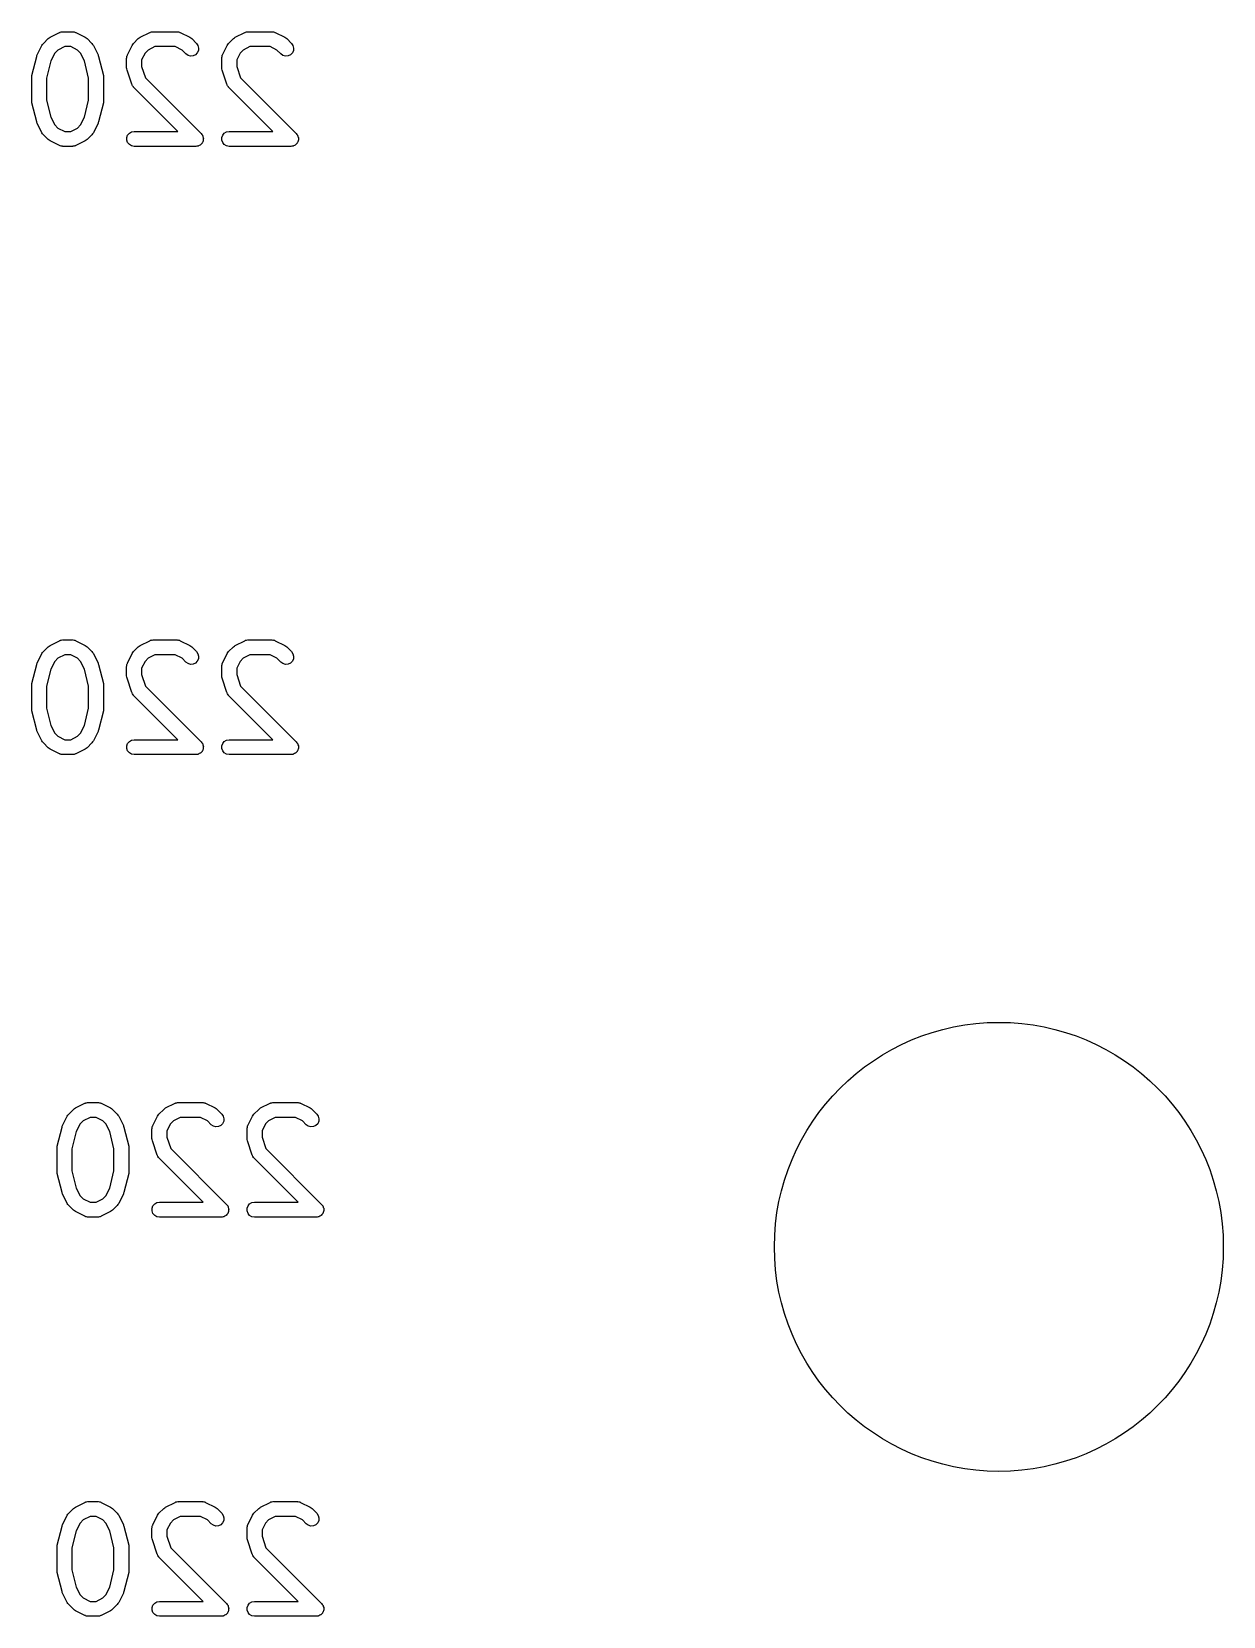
# Model space of a CAD drawing. Extents: x 84 to 155, y -171 to -35.
# Drawn here: x 131.78 to 143.73, y -151.72 to -135.84 of the extents above; entities that cross this region are included whole.
import ezdxf

# ---------------------------------------------------------------- set-up
doc = ezdxf.new("R2010")
doc.units = 0
doc.header["$MEASUREMENT"] = 0
doc.layers.add('BLACK', color=7, linetype='CONTINUOUS')

msp = doc.modelspace()

# ---------------------------------------------------------------- linework, layer by layer
at = {"layer": 'BLACK', "linetype": 'CONTINUOUS'}
for p, q in [((131.9, -135.956), (131.948, -135.908)), ((131.948, -135.908), (131.958, -135.902)), ((131.958, -135.902), (131.967, -135.894)), ((131.967, -135.894), (132.062, -135.847)), ((132.062, -135.847), (132.067, -135.846)), ((132.067, -135.846), (132.07, -135.843)), ((132.07, -135.843), (132.079, -135.842)), ((132.079, -135.842), (132.087, -135.839)), ((132.087, -135.839), (132.092, -135.84)), ((132.092, -135.84), (132.096, -135.839)), ((132.096, -135.839), (132.191, -135.839)), ((132.191, -135.839), (132.195, -135.84)), ((132.195, -135.84), (132.2, -135.839)), ((132.2, -135.839), (132.208, -135.842)), ((132.208, -135.842), (132.217, -135.843)), ((132.217, -135.843), (132.221, -135.846)), ((132.221, -135.846), (132.225, -135.847)), ((132.225, -135.847), (132.32, -135.894)), ((132.32, -135.894), (132.33, -135.902)), ((132.33, -135.902), (132.34, -135.908)), ((132.34, -135.908), (132.387, -135.956)), ((132.805, -135.956), (132.852, -135.908)), ((132.852, -135.908), (132.862, -135.902)), ((132.862, -135.902), (132.872, -135.894)), ((132.872, -135.894), (132.967, -135.847)), ((132.967, -135.847), (132.971, -135.846)), ((132.971, -135.846), (132.975, -135.843)), ((132.975, -135.843), (132.984, -135.842)), ((132.984, -135.842), (132.992, -135.839)), ((132.992, -135.839), (132.997, -135.84)), ((132.997, -135.84), (133.001, -135.839)), ((133.001, -135.839), (133.239, -135.839)), ((133.239, -135.839), (133.243, -135.84)), ((133.243, -135.84), (133.247, -135.839)), ((133.247, -135.839), (133.256, -135.842)), ((133.256, -135.842), (133.265, -135.843)), ((133.265, -135.843), (133.268, -135.846)), ((133.268, -135.846), (133.272, -135.847)), ((133.272, -135.847), (133.368, -135.894)), ((133.368, -135.894), (133.377, -135.902)), ((133.377, -135.902), (133.387, -135.908)), ((133.387, -135.908), (133.435, -135.956)), ((133.757, -135.956), (133.805, -135.908)), ((133.805, -135.908), (133.815, -135.902)), ((133.815, -135.902), (133.824, -135.894)), ((133.824, -135.894), (133.92, -135.847)), ((133.92, -135.847), (133.924, -135.846)), ((133.924, -135.846), (133.927, -135.843)), ((133.927, -135.843), (133.936, -135.842)), ((133.936, -135.842), (133.945, -135.839)), ((133.945, -135.839), (133.949, -135.84)), ((133.949, -135.84), (133.953, -135.839)), ((133.953, -135.839), (134.191, -135.839)), ((134.191, -135.839), (134.195, -135.84)), ((134.195, -135.84), (134.2, -135.839)), ((134.2, -135.839), (134.208, -135.842)), ((134.208, -135.842), (134.217, -135.843)), ((134.217, -135.843), (134.221, -135.846)), ((134.221, -135.846), (134.225, -135.847)), ((134.225, -135.847), (134.32, -135.894)), ((134.32, -135.894), (134.33, -135.902)), ((134.33, -135.902), (134.34, -135.908)), ((134.34, -135.908), (134.387, -135.956)), ((131.785, -136.277), (131.833, -136.086)), ((131.833, -136.086), (131.836, -136.079)), ((131.836, -136.079), (131.838, -136.071)), ((131.838, -136.071), (131.886, -135.976)), ((131.886, -135.976), (131.893, -135.966)), ((131.893, -135.966), (131.9, -135.956)), ((132.015, -136.054), (131.976, -136.131)), ((132.045, -136.023), (132.015, -136.054)), ((132.114, -135.989), (132.045, -136.023)), ((132.174, -135.989), (132.114, -135.989)), ((132.242, -136.023), (132.174, -135.989)), ((132.272, -136.054), (132.242, -136.023)), ((132.311, -136.131), (132.272, -136.054)), ((132.387, -135.956), (132.394, -135.966)), ((132.394, -135.966), (132.401, -135.976)), ((132.401, -135.976), (132.449, -136.071)), ((132.449, -136.071), (132.451, -136.079)), ((132.451, -136.079), (132.454, -136.086)), ((132.454, -136.086), (132.502, -136.277)), ((132.735, -136.104), (132.736, -136.1)), ((132.735, -136.2), (132.735, -136.104)), ((132.736, -136.096), (132.738, -136.087)), ((132.736, -136.1), (132.736, -136.096)), ((132.738, -136.087), (132.74, -136.079)), ((132.74, -136.079), (132.742, -136.075)), ((132.742, -136.075), (132.743, -136.071)), ((132.743, -136.071), (132.791, -135.976)), ((132.791, -135.976), (132.798, -135.966)), ((132.798, -135.966), (132.805, -135.956)), ((132.92, -136.054), (132.885, -136.122)), ((132.95, -136.023), (132.92, -136.054)), ((133.018, -135.989), (132.95, -136.023)), ((133.221, -135.989), (133.018, -135.989)), ((133.29, -136.023), (133.221, -135.989)), ((133.329, -136.062), (133.29, -136.023)), ((133.35, -136.077), (133.329, -136.062)), ((133.375, -136.084), (133.35, -136.077)), ((133.401, -136.082), (133.375, -136.084)), ((133.425, -136.071), (133.401, -136.082)), ((133.443, -136.052), (133.425, -136.071)), ((133.435, -135.956), (133.45, -135.977)), ((133.454, -136.029), (133.443, -136.052)), ((133.45, -135.977), (133.456, -136.003)), ((133.456, -136.003), (133.454, -136.029)), ((133.688, -136.096), (133.691, -136.087)), ((133.688, -136.1), (133.688, -136.096)), ((133.688, -136.104), (133.688, -136.1)), ((133.688, -136.2), (133.688, -136.104)), ((133.691, -136.087), (133.692, -136.079)), ((133.692, -136.079), (133.694, -136.075)), ((133.694, -136.075), (133.696, -136.071)), ((133.696, -136.071), (133.743, -135.976)), ((133.743, -135.976), (133.75, -135.966)), ((133.75, -135.966), (133.757, -135.956)), ((133.872, -136.054), (133.838, -136.122)), ((133.902, -136.023), (133.872, -136.054)), ((133.971, -135.989), (133.902, -136.023)), ((134.174, -135.989), (133.971, -135.989)), ((134.242, -136.023), (134.174, -135.989)), ((134.281, -136.062), (134.242, -136.023)), ((134.302, -136.077), (134.281, -136.062)), ((134.328, -136.084), (134.302, -136.077)), ((134.354, -136.082), (134.328, -136.084)), ((134.377, -136.071), (134.354, -136.082)), ((134.396, -136.052), (134.377, -136.071)), ((134.387, -135.956), (134.402, -135.977)), ((134.407, -136.029), (134.396, -136.052)), ((134.402, -135.977), (134.409, -136.003)), ((134.409, -136.003), (134.407, -136.029)), ((131.976, -136.131), (131.933, -136.304)), ((132.354, -136.304), (132.311, -136.131)), ((132.737, -136.211), (132.735, -136.2)), ((132.739, -136.223), (132.737, -136.211)), ((132.787, -136.366), (132.739, -136.223)), ((132.885, -136.122), (132.885, -136.187)), ((132.885, -136.187), (132.923, -136.302)), ((133.69, -136.211), (133.688, -136.2)), ((133.692, -136.223), (133.69, -136.211)), ((133.739, -136.366), (133.692, -136.223)), ((133.838, -136.122), (133.838, -136.187)), ((133.838, -136.187), (133.876, -136.302)), ((131.783, -136.295), (131.784, -136.286)), ((131.783, -136.533), (131.783, -136.295)), ((131.784, -136.286), (131.785, -136.277)), ((131.933, -136.304), (131.933, -136.524)), ((132.354, -136.524), (132.354, -136.304)), ((132.502, -136.277), (132.503, -136.286)), ((132.503, -136.286), (132.504, -136.295)), ((132.504, -136.295), (132.504, -136.533)), ((132.789, -136.37), (132.787, -136.366)), ((132.79, -136.374), (132.789, -136.37)), ((132.795, -136.381), (132.79, -136.374)), ((132.799, -136.389), (132.795, -136.381)), ((132.802, -136.392), (132.799, -136.389)), ((132.805, -136.395), (132.802, -136.392)), ((133.248, -136.839), (132.805, -136.395)), ((132.923, -136.302), (133.482, -136.861)), ((133.741, -136.37), (133.739, -136.366)), ((133.742, -136.374), (133.741, -136.37)), ((133.747, -136.381), (133.742, -136.374)), ((133.752, -136.389), (133.747, -136.381)), ((133.755, -136.392), (133.752, -136.389)), ((133.757, -136.395), (133.755, -136.392)), ((134.201, -136.839), (133.757, -136.395)), ((133.876, -136.302), (134.435, -136.861)), ((131.784, -136.542), (131.783, -136.533)), ((131.785, -136.551), (131.784, -136.542)), ((131.833, -136.742), (131.785, -136.551)), ((131.933, -136.524), (131.976, -136.697)), ((132.311, -136.697), (132.354, -136.524)), ((132.502, -136.551), (132.454, -136.742)), ((132.503, -136.542), (132.502, -136.551)), ((132.504, -136.533), (132.503, -136.542)), ((131.836, -136.749), (131.833, -136.742)), ((131.976, -136.697), (132.015, -136.774)), ((132.272, -136.774), (132.311, -136.697)), ((132.454, -136.742), (132.451, -136.749)), ((131.838, -136.757), (131.836, -136.749)), ((131.886, -136.852), (131.838, -136.757)), ((131.893, -136.862), (131.886, -136.852)), ((131.9, -136.872), (131.893, -136.862)), ((131.948, -136.919), (131.9, -136.872)), ((132.015, -136.774), (132.045, -136.805)), ((132.045, -136.805), (132.114, -136.839)), ((132.114, -136.839), (132.174, -136.839)), ((132.174, -136.839), (132.242, -136.805)), ((132.242, -136.805), (132.272, -136.774)), ((132.387, -136.872), (132.34, -136.919)), ((132.394, -136.862), (132.387, -136.872)), ((132.401, -136.852), (132.394, -136.862)), ((132.449, -136.757), (132.401, -136.852)), ((132.451, -136.749), (132.449, -136.757)), ((132.736, -136.901), (132.745, -136.876)), ((132.736, -136.927), (132.736, -136.901)), ((132.745, -136.876), (132.762, -136.856)), ((132.762, -136.856), (132.785, -136.843)), ((132.785, -136.843), (132.81, -136.839)), ((132.81, -136.839), (133.248, -136.839)), ((133.482, -136.861), (133.488, -136.869)), ((133.488, -136.869), (133.494, -136.876)), ((133.494, -136.876), (133.495, -136.879)), ((133.495, -136.879), (133.497, -136.882)), ((133.497, -136.882), (133.5, -136.892)), ((133.5, -136.892), (133.503, -136.901)), ((133.503, -136.901), (133.503, -136.904)), ((133.689, -136.901), (133.698, -136.876)), ((133.689, -136.927), (133.689, -136.901)), ((133.698, -136.876), (133.714, -136.856)), ((133.714, -136.856), (133.737, -136.843)), ((133.737, -136.843), (133.763, -136.839)), ((133.763, -136.839), (134.201, -136.839)), ((134.435, -136.861), (134.44, -136.869)), ((134.44, -136.869), (134.447, -136.876)), ((134.447, -136.876), (134.448, -136.879)), ((134.448, -136.879), (134.45, -136.882)), ((134.45, -136.882), (134.452, -136.892)), ((134.452, -136.892), (134.456, -136.901)), ((134.456, -136.901), (134.456, -136.904)), ((131.958, -136.926), (131.948, -136.919)), ((131.967, -136.933), (131.958, -136.926)), ((132.062, -136.981), (131.967, -136.933)), ((132.067, -136.982), (132.062, -136.981)), ((132.07, -136.984), (132.067, -136.982)), ((132.079, -136.986), (132.07, -136.984)), ((132.087, -136.988), (132.079, -136.986)), ((132.092, -136.988), (132.087, -136.988)), ((132.096, -136.989), (132.092, -136.988)), ((132.191, -136.989), (132.096, -136.989)), ((132.195, -136.988), (132.191, -136.989)), ((132.2, -136.988), (132.195, -136.988)), ((132.208, -136.986), (132.2, -136.988)), ((132.217, -136.984), (132.208, -136.986)), ((132.221, -136.982), (132.217, -136.984)), ((132.225, -136.981), (132.221, -136.982)), ((132.32, -136.933), (132.225, -136.981)), ((132.33, -136.926), (132.32, -136.933)), ((132.34, -136.919), (132.33, -136.926)), ((132.745, -136.951), (132.736, -136.927)), ((132.762, -136.971), (132.745, -136.951)), ((132.785, -136.984), (132.762, -136.971)), ((132.81, -136.989), (132.785, -136.984)), ((133.429, -136.989), (132.81, -136.989)), ((133.439, -136.987), (133.429, -136.989)), ((133.449, -136.986), (133.439, -136.987)), ((133.452, -136.985), (133.449, -136.986)), ((133.455, -136.984), (133.452, -136.985)), ((133.463, -136.979), (133.455, -136.984)), ((133.472, -136.975), (133.463, -136.979)), ((133.475, -136.973), (133.472, -136.975)), ((133.478, -136.971), (133.475, -136.973)), ((133.484, -136.964), (133.478, -136.971)), ((133.491, -136.957), (133.484, -136.964)), ((133.492, -136.954), (133.491, -136.957)), ((133.494, -136.951), (133.492, -136.954)), ((133.498, -136.942), (133.494, -136.951)), ((133.502, -136.933), (133.498, -136.942)), ((133.503, -136.927), (133.502, -136.93)), ((133.502, -136.93), (133.502, -136.933)), ((133.503, -136.904), (133.504, -136.907)), ((133.504, -136.907), (133.503, -136.917)), ((133.503, -136.917), (133.503, -136.927)), ((133.698, -136.951), (133.689, -136.927)), ((133.714, -136.971), (133.698, -136.951)), ((133.737, -136.984), (133.714, -136.971)), ((133.763, -136.989), (133.737, -136.984)), ((134.382, -136.989), (133.763, -136.989)), ((134.391, -136.987), (134.382, -136.989)), ((134.401, -136.986), (134.391, -136.987)), ((134.404, -136.985), (134.401, -136.986)), ((134.407, -136.984), (134.404, -136.985)), ((134.416, -136.979), (134.407, -136.984)), ((134.425, -136.975), (134.416, -136.979)), ((134.427, -136.973), (134.425, -136.975)), ((134.43, -136.971), (134.427, -136.973)), ((134.436, -136.964), (134.43, -136.971)), ((134.443, -136.957), (134.436, -136.964)), ((134.445, -136.954), (134.443, -136.957)), ((134.447, -136.951), (134.445, -136.954)), ((134.45, -136.942), (134.447, -136.951)), ((134.454, -136.933), (134.45, -136.942)), ((134.456, -136.927), (134.454, -136.93)), ((134.454, -136.93), (134.454, -136.933)), ((134.456, -136.904), (134.456, -136.907)), ((134.456, -136.907), (134.456, -136.917)), ((134.456, -136.917), (134.456, -136.927)), ((131.967, -141.99), (132.062, -141.943)), ((132.062, -141.943), (132.067, -141.942)), ((132.067, -141.942), (132.07, -141.939)), ((132.07, -141.939), (132.079, -141.938)), ((132.079, -141.938), (132.087, -141.935)), ((132.087, -141.935), (132.092, -141.936)), ((132.092, -141.936), (132.096, -141.935)), ((132.096, -141.935), (132.191, -141.935)), ((132.191, -141.935), (132.195, -141.936)), ((132.195, -141.936), (132.2, -141.935)), ((132.2, -141.935), (132.208, -141.938)), ((132.208, -141.938), (132.217, -141.939)), ((132.217, -141.939), (132.221, -141.942)), ((132.221, -141.942), (132.225, -141.943)), ((132.225, -141.943), (132.32, -141.99)), ((132.872, -141.99), (132.967, -141.943)), ((132.967, -141.943), (132.971, -141.942)), ((132.971, -141.942), (132.975, -141.939)), ((132.975, -141.939), (132.984, -141.938)), ((132.984, -141.938), (132.992, -141.935)), ((132.992, -141.935), (132.997, -141.936)), ((132.997, -141.936), (133.001, -141.935)), ((133.001, -141.935), (133.239, -141.935)), ((133.239, -141.935), (133.243, -141.936)), ((133.243, -141.936), (133.247, -141.935)), ((133.247, -141.935), (133.256, -141.938)), ((133.256, -141.938), (133.265, -141.939)), ((133.265, -141.939), (133.268, -141.942)), ((133.268, -141.942), (133.272, -141.943)), ((133.272, -141.943), (133.368, -141.99)), ((133.824, -141.99), (133.92, -141.943)), ((133.92, -141.943), (133.924, -141.942)), ((133.924, -141.942), (133.927, -141.939)), ((133.927, -141.939), (133.936, -141.938)), ((133.936, -141.938), (133.945, -141.935)), ((133.945, -141.935), (133.949, -141.936)), ((133.949, -141.936), (133.953, -141.935)), ((133.953, -141.935), (134.191, -141.935)), ((134.191, -141.935), (134.195, -141.936)), ((134.195, -141.936), (134.2, -141.935)), ((134.2, -141.935), (134.208, -141.938)), ((134.208, -141.938), (134.217, -141.939)), ((134.217, -141.939), (134.221, -141.942)), ((134.221, -141.942), (134.225, -141.943)), ((134.225, -141.943), (134.32, -141.99)), ((131.838, -142.167), (131.886, -142.072)), ((131.886, -142.072), (131.893, -142.062)), ((131.893, -142.062), (131.9, -142.052)), ((131.9, -142.052), (131.948, -142.004)), ((131.948, -142.004), (131.958, -141.998)), ((131.958, -141.998), (131.967, -141.99)), ((132.045, -142.119), (132.015, -142.15)), ((132.114, -142.085), (132.045, -142.119)), ((132.174, -142.085), (132.114, -142.085)), ((132.242, -142.119), (132.174, -142.085)), ((132.272, -142.15), (132.242, -142.119)), ((132.32, -141.99), (132.33, -141.998)), ((132.33, -141.998), (132.34, -142.004)), ((132.34, -142.004), (132.387, -142.052)), ((132.387, -142.052), (132.394, -142.062)), ((132.394, -142.062), (132.401, -142.072)), ((132.401, -142.072), (132.449, -142.167)), ((132.743, -142.167), (132.791, -142.072)), ((132.791, -142.072), (132.798, -142.062)), ((132.798, -142.062), (132.805, -142.052)), ((132.805, -142.052), (132.852, -142.004)), ((132.852, -142.004), (132.862, -141.998)), ((132.862, -141.998), (132.872, -141.99)), ((132.95, -142.119), (132.92, -142.15)), ((133.018, -142.085), (132.95, -142.119)), ((133.221, -142.085), (133.018, -142.085)), ((133.29, -142.119), (133.221, -142.085)), ((133.329, -142.158), (133.29, -142.119)), ((133.368, -141.99), (133.377, -141.998)), ((133.377, -141.998), (133.387, -142.004)), ((133.387, -142.004), (133.435, -142.052)), ((133.435, -142.052), (133.45, -142.073)), ((133.454, -142.125), (133.443, -142.148)), ((133.45, -142.073), (133.456, -142.099)), ((133.456, -142.099), (133.454, -142.125)), ((133.696, -142.167), (133.743, -142.072)), ((133.743, -142.072), (133.75, -142.062)), ((133.75, -142.062), (133.757, -142.052)), ((133.757, -142.052), (133.805, -142.004)), ((133.805, -142.004), (133.815, -141.998)), ((133.815, -141.998), (133.824, -141.99)), ((133.902, -142.119), (133.872, -142.15)), ((133.971, -142.085), (133.902, -142.119)), ((134.174, -142.085), (133.971, -142.085)), ((134.242, -142.119), (134.174, -142.085)), ((134.281, -142.158), (134.242, -142.119)), ((134.32, -141.99), (134.33, -141.998)), ((134.33, -141.998), (134.34, -142.004)), ((134.34, -142.004), (134.387, -142.052)), ((134.387, -142.052), (134.402, -142.073)), ((134.407, -142.125), (134.396, -142.148)), ((134.402, -142.073), (134.409, -142.099)), ((134.409, -142.099), (134.407, -142.125)), ((131.785, -142.373), (131.833, -142.182)), ((131.833, -142.182), (131.836, -142.175)), ((131.836, -142.175), (131.838, -142.167)), ((131.976, -142.227), (131.933, -142.4)), ((132.015, -142.15), (131.976, -142.227)), ((132.311, -142.227), (132.272, -142.15)), ((132.354, -142.4), (132.311, -142.227)), ((132.449, -142.167), (132.451, -142.175)), ((132.451, -142.175), (132.454, -142.182)), ((132.454, -142.182), (132.502, -142.373)), ((132.735, -142.2), (132.736, -142.196)), ((132.735, -142.296), (132.735, -142.2)), ((132.737, -142.307), (132.735, -142.296)), ((132.736, -142.192), (132.738, -142.183)), ((132.736, -142.196), (132.736, -142.192)), ((132.738, -142.183), (132.74, -142.175)), ((132.74, -142.175), (132.742, -142.171)), ((132.742, -142.171), (132.743, -142.167)), ((132.92, -142.15), (132.885, -142.218)), ((132.885, -142.218), (132.885, -142.283)), ((132.885, -142.283), (132.923, -142.398)), ((133.35, -142.173), (133.329, -142.158)), ((133.375, -142.18), (133.35, -142.173)), ((133.401, -142.178), (133.375, -142.18)), ((133.425, -142.167), (133.401, -142.178)), ((133.443, -142.148), (133.425, -142.167)), ((133.688, -142.192), (133.691, -142.183)), ((133.688, -142.196), (133.688, -142.192)), ((133.688, -142.2), (133.688, -142.196)), ((133.688, -142.296), (133.688, -142.2)), ((133.69, -142.307), (133.688, -142.296)), ((133.691, -142.183), (133.692, -142.175)), ((133.692, -142.175), (133.694, -142.171)), ((133.694, -142.171), (133.696, -142.167)), ((133.872, -142.15), (133.838, -142.218)), ((133.838, -142.218), (133.838, -142.283)), ((133.838, -142.283), (133.876, -142.398)), ((134.302, -142.173), (134.281, -142.158)), ((134.328, -142.18), (134.302, -142.173)), ((134.354, -142.178), (134.328, -142.18)), ((134.377, -142.167), (134.354, -142.178)), ((134.396, -142.148), (134.377, -142.167)), ((131.783, -142.391), (131.784, -142.382)), ((131.783, -142.629), (131.783, -142.391)), ((131.784, -142.382), (131.785, -142.373)), ((131.933, -142.4), (131.933, -142.62)), ((132.354, -142.62), (132.354, -142.4)), ((132.502, -142.373), (132.503, -142.382)), ((132.503, -142.382), (132.504, -142.391)), ((132.504, -142.391), (132.504, -142.629)), ((132.739, -142.319), (132.737, -142.307)), ((132.787, -142.462), (132.739, -142.319)), ((132.923, -142.398), (133.482, -142.957)), ((133.692, -142.319), (133.69, -142.307)), ((133.739, -142.462), (133.692, -142.319)), ((133.876, -142.398), (134.435, -142.957)), ((131.933, -142.62), (131.976, -142.793)), ((132.311, -142.793), (132.354, -142.62)), ((132.789, -142.466), (132.787, -142.462)), ((132.79, -142.47), (132.789, -142.466)), ((132.795, -142.477), (132.79, -142.47)), ((132.799, -142.485), (132.795, -142.477)), ((132.802, -142.488), (132.799, -142.485)), ((132.805, -142.491), (132.802, -142.488)), ((133.248, -142.935), (132.805, -142.491)), ((133.741, -142.466), (133.739, -142.462)), ((133.742, -142.47), (133.741, -142.466)), ((133.747, -142.477), (133.742, -142.47)), ((133.752, -142.485), (133.747, -142.477)), ((133.755, -142.488), (133.752, -142.485)), ((133.757, -142.491), (133.755, -142.488)), ((134.201, -142.935), (133.757, -142.491)), ((131.784, -142.638), (131.783, -142.629)), ((131.785, -142.647), (131.784, -142.638)), ((131.833, -142.838), (131.785, -142.647)), ((132.502, -142.647), (132.454, -142.838)), ((132.503, -142.638), (132.502, -142.647)), ((132.504, -142.629), (132.503, -142.638)), ((131.836, -142.845), (131.833, -142.838)), ((131.838, -142.853), (131.836, -142.845)), ((131.886, -142.948), (131.838, -142.853)), ((131.976, -142.793), (132.015, -142.87)), ((132.015, -142.87), (132.045, -142.901)), ((132.045, -142.901), (132.114, -142.935)), ((132.114, -142.935), (132.174, -142.935)), ((132.174, -142.935), (132.242, -142.901)), ((132.242, -142.901), (132.272, -142.87)), ((132.272, -142.87), (132.311, -142.793)), ((132.449, -142.853), (132.401, -142.948)), ((132.451, -142.845), (132.449, -142.853)), ((132.454, -142.838), (132.451, -142.845)), ((132.785, -142.939), (132.81, -142.935)), ((132.81, -142.935), (133.248, -142.935)), ((133.737, -142.939), (133.763, -142.935)), ((133.763, -142.935), (134.201, -142.935)), ((131.893, -142.958), (131.886, -142.948)), ((131.9, -142.968), (131.893, -142.958)), ((131.948, -143.015), (131.9, -142.968)), ((131.958, -143.022), (131.948, -143.015)), ((131.967, -143.029), (131.958, -143.022)), ((132.062, -143.077), (131.967, -143.029)), ((132.067, -143.078), (132.062, -143.077)), ((132.07, -143.08), (132.067, -143.078)), ((132.079, -143.082), (132.07, -143.08)), ((132.087, -143.084), (132.079, -143.082)), ((132.092, -143.084), (132.087, -143.084)), ((132.096, -143.085), (132.092, -143.084)), ((132.191, -143.085), (132.096, -143.085)), ((132.195, -143.084), (132.191, -143.085)), ((132.2, -143.084), (132.195, -143.084)), ((132.208, -143.082), (132.2, -143.084)), ((132.217, -143.08), (132.208, -143.082)), ((132.221, -143.078), (132.217, -143.08)), ((132.225, -143.077), (132.221, -143.078)), ((132.32, -143.029), (132.225, -143.077)), ((132.33, -143.022), (132.32, -143.029)), ((132.34, -143.015), (132.33, -143.022)), ((132.387, -142.968), (132.34, -143.015)), ((132.394, -142.958), (132.387, -142.968)), ((132.401, -142.948), (132.394, -142.958)), ((132.736, -142.997), (132.745, -142.972)), ((132.736, -143.023), (132.736, -142.997)), ((132.745, -143.047), (132.736, -143.023)), ((132.745, -142.972), (132.762, -142.952)), ((132.762, -143.067), (132.745, -143.047)), ((132.762, -142.952), (132.785, -142.939)), ((132.785, -143.08), (132.762, -143.067)), ((132.81, -143.085), (132.785, -143.08)), ((133.429, -143.085), (132.81, -143.085)), ((133.439, -143.083), (133.429, -143.085)), ((133.449, -143.082), (133.439, -143.083)), ((133.452, -143.081), (133.449, -143.082)), ((133.455, -143.08), (133.452, -143.081)), ((133.463, -143.075), (133.455, -143.08)), ((133.472, -143.071), (133.463, -143.075)), ((133.475, -143.069), (133.472, -143.071)), ((133.478, -143.067), (133.475, -143.069)), ((133.484, -143.06), (133.478, -143.067)), ((133.482, -142.957), (133.488, -142.965)), ((133.491, -143.053), (133.484, -143.06)), ((133.488, -142.965), (133.494, -142.972)), ((133.492, -143.05), (133.491, -143.053)), ((133.494, -143.047), (133.492, -143.05)), ((133.494, -142.972), (133.495, -142.975)), ((133.498, -143.038), (133.494, -143.047)), ((133.495, -142.975), (133.497, -142.978)), ((133.497, -142.978), (133.5, -142.988)), ((133.502, -143.029), (133.498, -143.038)), ((133.5, -142.988), (133.503, -142.997)), ((133.503, -143.023), (133.502, -143.026)), ((133.502, -143.026), (133.502, -143.029)), ((133.503, -142.997), (133.503, -143)), ((133.503, -143), (133.504, -143.003)), ((133.504, -143.003), (133.503, -143.013)), ((133.503, -143.013), (133.503, -143.023)), ((133.689, -142.997), (133.698, -142.972)), ((133.689, -143.023), (133.689, -142.997)), ((133.698, -143.047), (133.689, -143.023)), ((133.698, -142.972), (133.714, -142.952)), ((133.714, -143.067), (133.698, -143.047)), ((133.714, -142.952), (133.737, -142.939)), ((133.737, -143.08), (133.714, -143.067)), ((133.763, -143.085), (133.737, -143.08)), ((134.382, -143.085), (133.763, -143.085)), ((134.391, -143.083), (134.382, -143.085)), ((134.401, -143.082), (134.391, -143.083)), ((134.404, -143.081), (134.401, -143.082)), ((134.407, -143.08), (134.404, -143.081)), ((134.416, -143.075), (134.407, -143.08)), ((134.425, -143.071), (134.416, -143.075)), ((134.427, -143.069), (134.425, -143.071)), ((134.43, -143.067), (134.427, -143.069)), ((134.436, -143.06), (134.43, -143.067)), ((134.435, -142.957), (134.44, -142.965)), ((134.443, -143.053), (134.436, -143.06)), ((134.44, -142.965), (134.447, -142.972)), ((134.445, -143.05), (134.443, -143.053)), ((134.447, -143.047), (134.445, -143.05)), ((134.447, -142.972), (134.448, -142.975)), ((134.45, -143.038), (134.447, -143.047)), ((134.448, -142.975), (134.45, -142.978)), ((134.45, -142.978), (134.452, -142.988)), ((134.454, -143.029), (134.45, -143.038)), ((134.452, -142.988), (134.456, -142.997)), ((134.456, -143.023), (134.454, -143.026)), ((134.454, -143.026), (134.454, -143.029)), ((134.456, -142.997), (134.456, -143)), ((134.456, -143), (134.456, -143.003)), ((134.456, -143.003), (134.456, -143.013)), ((134.456, -143.013), (134.456, -143.023)), ((132.221, -146.626), (132.316, -146.578)), ((132.316, -146.578), (132.321, -146.577)), ((132.321, -146.577), (132.324, -146.575)), ((132.324, -146.575), (132.333, -146.573)), ((132.333, -146.573), (132.341, -146.571)), ((132.341, -146.571), (132.346, -146.571)), ((132.346, -146.571), (132.35, -146.57)), ((132.35, -146.57), (132.445, -146.57)), ((132.445, -146.57), (132.449, -146.571)), ((132.449, -146.571), (132.454, -146.571)), ((132.454, -146.571), (132.462, -146.573)), ((132.462, -146.573), (132.471, -146.575)), ((132.471, -146.575), (132.475, -146.577)), ((132.475, -146.577), (132.479, -146.578)), ((132.479, -146.578), (132.574, -146.626)), ((133.126, -146.626), (133.221, -146.578)), ((133.221, -146.578), (133.225, -146.577)), ((133.225, -146.577), (133.229, -146.575)), ((133.229, -146.575), (133.238, -146.573)), ((133.238, -146.573), (133.246, -146.571)), ((133.246, -146.571), (133.251, -146.571)), ((133.251, -146.571), (133.255, -146.57)), ((133.255, -146.57), (133.493, -146.57)), ((133.493, -146.57), (133.497, -146.571)), ((133.497, -146.571), (133.501, -146.571)), ((133.501, -146.571), (133.51, -146.573)), ((133.51, -146.573), (133.519, -146.575)), ((133.519, -146.575), (133.522, -146.577)), ((133.522, -146.577), (133.526, -146.578)), ((133.526, -146.578), (133.622, -146.626)), ((134.078, -146.626), (134.174, -146.578)), ((134.174, -146.578), (134.178, -146.577)), ((134.178, -146.577), (134.181, -146.575)), ((134.181, -146.575), (134.19, -146.573)), ((134.19, -146.573), (134.199, -146.571)), ((134.199, -146.571), (134.203, -146.571)), ((134.203, -146.571), (134.207, -146.57)), ((134.207, -146.57), (134.445, -146.57)), ((134.445, -146.57), (134.449, -146.571)), ((134.449, -146.571), (134.454, -146.571)), ((134.454, -146.571), (134.462, -146.573)), ((134.462, -146.573), (134.471, -146.575)), ((134.471, -146.575), (134.475, -146.577)), ((134.475, -146.577), (134.479, -146.578)), ((134.479, -146.578), (134.574, -146.626)), ((132.092, -146.802), (132.14, -146.707)), ((132.14, -146.707), (132.147, -146.697)), ((132.147, -146.697), (132.154, -146.688)), ((132.154, -146.688), (132.202, -146.64)), ((132.202, -146.64), (132.212, -146.633)), ((132.212, -146.633), (132.221, -146.626)), ((132.368, -146.72), (132.299, -146.755)), ((132.428, -146.72), (132.368, -146.72)), ((132.496, -146.755), (132.428, -146.72)), ((132.574, -146.626), (132.584, -146.633)), ((132.584, -146.633), (132.594, -146.64)), ((132.594, -146.64), (132.641, -146.688)), ((132.641, -146.688), (132.648, -146.697)), ((132.648, -146.697), (132.655, -146.707)), ((132.655, -146.707), (132.703, -146.802)), ((132.997, -146.802), (133.045, -146.707)), ((133.045, -146.707), (133.052, -146.697)), ((133.052, -146.697), (133.059, -146.688)), ((133.059, -146.688), (133.106, -146.64)), ((133.106, -146.64), (133.116, -146.633)), ((133.116, -146.633), (133.126, -146.626)), ((133.272, -146.72), (133.204, -146.755)), ((133.475, -146.72), (133.272, -146.72)), ((133.544, -146.755), (133.475, -146.72)), ((133.622, -146.626), (133.631, -146.633)), ((133.631, -146.633), (133.641, -146.64)), ((133.641, -146.64), (133.689, -146.688)), ((133.689, -146.688), (133.704, -146.709)), ((133.704, -146.709), (133.71, -146.734)), ((133.71, -146.734), (133.708, -146.76)), ((133.95, -146.802), (133.997, -146.707)), ((133.997, -146.707), (134.004, -146.697)), ((134.004, -146.697), (134.011, -146.688)), ((134.011, -146.688), (134.059, -146.64)), ((134.059, -146.64), (134.069, -146.633)), ((134.069, -146.633), (134.078, -146.626)), ((134.225, -146.72), (134.156, -146.755)), ((134.428, -146.72), (134.225, -146.72)), ((134.496, -146.755), (134.428, -146.72)), ((134.574, -146.626), (134.584, -146.633)), ((134.584, -146.633), (134.594, -146.64)), ((134.594, -146.64), (134.641, -146.688)), ((134.641, -146.688), (134.656, -146.709)), ((134.656, -146.709), (134.663, -146.734)), ((134.663, -146.734), (134.661, -146.76)), ((132.039, -147.008), (132.087, -146.818)), ((132.087, -146.818), (132.09, -146.81)), ((132.09, -146.81), (132.092, -146.802)), ((132.23, -146.862), (132.187, -147.036)), ((132.269, -146.785), (132.23, -146.862)), ((132.299, -146.755), (132.269, -146.785)), ((132.526, -146.785), (132.496, -146.755)), ((132.565, -146.862), (132.526, -146.785)), ((132.608, -147.036), (132.565, -146.862)), ((132.703, -146.802), (132.705, -146.81)), ((132.705, -146.81), (132.708, -146.818)), ((132.708, -146.818), (132.756, -147.008)), ((132.989, -146.836), (132.99, -146.832)), ((132.989, -146.931), (132.989, -146.836)), ((132.99, -146.827), (132.992, -146.819)), ((132.99, -146.832), (132.99, -146.827)), ((132.992, -146.819), (132.994, -146.81)), ((132.994, -146.81), (132.996, -146.806)), ((132.996, -146.806), (132.997, -146.802)), ((133.174, -146.785), (133.139, -146.854)), ((133.139, -146.854), (133.139, -146.919)), ((133.204, -146.755), (133.174, -146.785)), ((133.583, -146.794), (133.544, -146.755)), ((133.604, -146.809), (133.583, -146.794)), ((133.629, -146.815), (133.604, -146.809)), ((133.655, -146.813), (133.629, -146.815)), ((133.679, -146.802), (133.655, -146.813)), ((133.697, -146.784), (133.679, -146.802)), ((133.708, -146.76), (133.697, -146.784)), ((133.942, -146.827), (133.945, -146.819)), ((133.942, -146.832), (133.942, -146.827)), ((133.942, -146.836), (133.942, -146.832)), ((133.942, -146.931), (133.942, -146.836)), ((133.945, -146.819), (133.946, -146.81)), ((133.946, -146.81), (133.948, -146.806)), ((133.948, -146.806), (133.95, -146.802)), ((134.126, -146.785), (134.092, -146.854)), ((134.092, -146.854), (134.092, -146.919)), ((134.156, -146.755), (134.126, -146.785)), ((134.535, -146.794), (134.496, -146.755)), ((134.556, -146.809), (134.535, -146.794)), ((134.582, -146.815), (134.556, -146.809)), ((134.608, -146.813), (134.582, -146.815)), ((134.631, -146.802), (134.608, -146.813)), ((134.65, -146.784), (134.631, -146.802)), ((134.661, -146.76), (134.65, -146.784)), ((132.037, -147.026), (132.038, -147.017)), ((132.037, -147.264), (132.037, -147.026)), ((132.038, -147.017), (132.039, -147.008)), ((132.187, -147.036), (132.187, -147.255)), ((132.608, -147.255), (132.608, -147.036)), ((132.756, -147.008), (132.757, -147.017)), ((132.757, -147.017), (132.758, -147.026)), ((132.758, -147.026), (132.758, -147.264)), ((132.991, -146.943), (132.989, -146.931)), ((132.993, -146.955), (132.991, -146.943)), ((133.041, -147.098), (132.993, -146.955)), ((133.139, -146.919), (133.177, -147.033)), ((133.177, -147.033), (133.736, -147.592)), ((133.944, -146.943), (133.942, -146.931)), ((133.946, -146.955), (133.944, -146.943)), ((133.993, -147.098), (133.946, -146.955)), ((134.092, -146.919), (134.13, -147.033)), ((134.13, -147.033), (134.689, -147.592)), ((133.043, -147.101), (133.041, -147.098)), ((133.044, -147.106), (133.043, -147.101)), ((133.049, -147.113), (133.044, -147.106)), ((133.053, -147.121), (133.049, -147.113)), ((133.056, -147.123), (133.053, -147.121)), ((133.059, -147.127), (133.056, -147.123)), ((133.502, -147.57), (133.059, -147.127)), ((133.995, -147.101), (133.993, -147.098)), ((133.996, -147.106), (133.995, -147.101)), ((134.001, -147.113), (133.996, -147.106)), ((134.006, -147.121), (134.001, -147.113)), ((134.009, -147.123), (134.006, -147.121)), ((134.011, -147.127), (134.009, -147.123)), ((134.455, -147.57), (134.011, -147.127)), ((132.038, -147.273), (132.037, -147.264)), ((132.039, -147.283), (132.038, -147.273)), ((132.087, -147.473), (132.039, -147.283)), ((132.187, -147.255), (132.23, -147.429)), ((132.565, -147.429), (132.608, -147.255)), ((132.756, -147.283), (132.708, -147.473)), ((132.757, -147.273), (132.756, -147.283)), ((132.758, -147.264), (132.757, -147.273)), ((132.09, -147.481), (132.087, -147.473)), ((132.092, -147.488), (132.09, -147.481)), ((132.14, -147.584), (132.092, -147.488)), ((132.23, -147.429), (132.269, -147.506)), ((132.269, -147.506), (132.299, -147.536)), ((132.299, -147.536), (132.368, -147.57)), ((132.428, -147.57), (132.496, -147.536)), ((132.496, -147.536), (132.526, -147.506)), ((132.526, -147.506), (132.565, -147.429)), ((132.703, -147.488), (132.655, -147.584)), ((132.705, -147.481), (132.703, -147.488)), ((132.708, -147.473), (132.705, -147.481)), ((132.147, -147.593), (132.14, -147.584)), ((132.154, -147.603), (132.147, -147.593)), ((132.202, -147.651), (132.154, -147.603)), ((132.212, -147.658), (132.202, -147.651)), ((132.221, -147.665), (132.212, -147.658)), ((132.316, -147.712), (132.221, -147.665)), ((132.368, -147.57), (132.428, -147.57)), ((132.574, -147.665), (132.479, -147.712)), ((132.584, -147.658), (132.574, -147.665)), ((132.594, -147.651), (132.584, -147.658)), ((132.641, -147.603), (132.594, -147.651)), ((132.648, -147.593), (132.641, -147.603)), ((132.655, -147.584), (132.648, -147.593)), ((132.99, -147.632), (132.999, -147.608)), ((132.99, -147.658), (132.99, -147.632)), ((132.999, -147.683), (132.99, -147.658)), ((132.999, -147.608), (133.016, -147.588)), ((133.016, -147.703), (132.999, -147.683)), ((133.016, -147.588), (133.039, -147.575)), ((133.039, -147.575), (133.064, -147.57)), ((133.064, -147.57), (133.502, -147.57)), ((133.738, -147.695), (133.732, -147.703)), ((133.736, -147.592), (133.742, -147.6)), ((133.745, -147.688), (133.738, -147.695)), ((133.742, -147.6), (133.748, -147.608)), ((133.746, -147.685), (133.745, -147.688)), ((133.748, -147.683), (133.746, -147.685)), ((133.748, -147.608), (133.749, -147.611)), ((133.752, -147.674), (133.748, -147.683)), ((133.749, -147.611), (133.751, -147.614)), ((133.751, -147.614), (133.754, -147.623)), ((133.756, -147.665), (133.752, -147.674)), ((133.754, -147.623), (133.757, -147.632)), ((133.757, -147.658), (133.756, -147.662)), ((133.756, -147.662), (133.756, -147.665)), ((133.757, -147.632), (133.757, -147.636)), ((133.757, -147.636), (133.758, -147.639)), ((133.758, -147.639), (133.757, -147.649)), ((133.757, -147.649), (133.757, -147.658)), ((133.943, -147.632), (133.952, -147.608)), ((133.943, -147.658), (133.943, -147.632)), ((133.952, -147.683), (133.943, -147.658)), ((133.952, -147.608), (133.968, -147.588)), ((133.968, -147.703), (133.952, -147.683)), ((133.968, -147.588), (133.991, -147.575)), ((133.991, -147.575), (134.017, -147.57)), ((134.017, -147.57), (134.455, -147.57)), ((134.69, -147.695), (134.684, -147.703)), ((134.689, -147.592), (134.694, -147.6)), ((134.697, -147.688), (134.69, -147.695)), ((134.694, -147.6), (134.701, -147.608)), ((134.699, -147.685), (134.697, -147.688)), ((134.701, -147.683), (134.699, -147.685)), ((134.701, -147.608), (134.702, -147.611)), ((134.704, -147.674), (134.701, -147.683)), ((134.702, -147.611), (134.704, -147.614)), ((134.704, -147.614), (134.706, -147.623)), ((134.708, -147.665), (134.704, -147.674)), ((134.706, -147.623), (134.71, -147.632)), ((134.71, -147.658), (134.708, -147.662)), ((134.708, -147.662), (134.708, -147.665)), ((134.71, -147.632), (134.71, -147.636)), ((134.71, -147.636), (134.71, -147.639)), ((134.71, -147.639), (134.71, -147.649)), ((134.71, -147.649), (134.71, -147.658)), ((132.321, -147.714), (132.316, -147.712)), ((132.324, -147.716), (132.321, -147.714)), ((132.333, -147.717), (132.324, -147.716)), ((132.341, -147.72), (132.333, -147.717)), ((132.346, -147.72), (132.341, -147.72)), ((132.35, -147.72), (132.346, -147.72)), ((132.445, -147.72), (132.35, -147.72)), ((132.449, -147.72), (132.445, -147.72)), ((132.454, -147.72), (132.449, -147.72)), ((132.462, -147.717), (132.454, -147.72)), ((132.471, -147.716), (132.462, -147.717)), ((132.475, -147.714), (132.471, -147.716)), ((132.479, -147.712), (132.475, -147.714)), ((133.039, -147.716), (133.016, -147.703)), ((133.064, -147.72), (133.039, -147.716)), ((133.683, -147.72), (133.064, -147.72)), ((133.693, -147.719), (133.683, -147.72)), ((133.703, -147.718), (133.693, -147.719)), ((133.706, -147.716), (133.703, -147.718)), ((133.709, -147.716), (133.706, -147.716)), ((133.717, -147.711), (133.709, -147.716)), ((133.726, -147.707), (133.717, -147.711)), ((133.729, -147.704), (133.726, -147.707)), ((133.732, -147.703), (133.729, -147.704)), ((133.991, -147.716), (133.968, -147.703)), ((134.017, -147.72), (133.991, -147.716)), ((134.636, -147.72), (134.017, -147.72)), ((134.645, -147.719), (134.636, -147.72)), ((134.655, -147.718), (134.645, -147.719)), ((134.658, -147.716), (134.655, -147.718)), ((134.661, -147.716), (134.658, -147.716)), ((134.67, -147.711), (134.661, -147.716)), ((134.679, -147.707), (134.67, -147.711)), ((134.681, -147.704), (134.679, -147.707)), ((134.684, -147.703), (134.681, -147.704)), ((132.092, -150.803), (132.14, -150.708)), ((132.14, -150.708), (132.147, -150.698)), ((132.147, -150.698), (132.154, -150.688)), ((132.154, -150.688), (132.202, -150.64)), ((132.202, -150.64), (132.212, -150.634)), ((132.212, -150.634), (132.221, -150.626)), ((132.221, -150.626), (132.316, -150.579)), ((132.316, -150.579), (132.321, -150.578)), ((132.321, -150.578), (132.324, -150.575)), ((132.324, -150.575), (132.333, -150.574)), ((132.333, -150.574), (132.341, -150.571)), ((132.341, -150.571), (132.346, -150.572)), ((132.346, -150.572), (132.35, -150.571)), ((132.35, -150.571), (132.445, -150.571)), ((132.445, -150.571), (132.449, -150.572)), ((132.449, -150.572), (132.454, -150.571)), ((132.454, -150.571), (132.462, -150.574)), ((132.462, -150.574), (132.471, -150.575)), ((132.471, -150.575), (132.475, -150.578)), ((132.475, -150.578), (132.479, -150.579)), ((132.479, -150.579), (132.574, -150.626)), ((132.574, -150.626), (132.584, -150.634)), ((132.584, -150.634), (132.594, -150.64)), ((132.594, -150.64), (132.641, -150.688)), ((132.641, -150.688), (132.648, -150.698)), ((132.648, -150.698), (132.655, -150.708)), ((132.655, -150.708), (132.703, -150.803)), ((132.997, -150.803), (133.045, -150.708)), ((133.045, -150.708), (133.052, -150.698)), ((133.052, -150.698), (133.059, -150.688)), ((133.059, -150.688), (133.106, -150.64)), ((133.106, -150.64), (133.116, -150.634)), ((133.116, -150.634), (133.126, -150.626)), ((133.126, -150.626), (133.221, -150.579)), ((133.221, -150.579), (133.225, -150.578)), ((133.225, -150.578), (133.229, -150.575)), ((133.229, -150.575), (133.238, -150.574)), ((133.238, -150.574), (133.246, -150.571)), ((133.246, -150.571), (133.251, -150.572)), ((133.251, -150.572), (133.255, -150.571)), ((133.255, -150.571), (133.493, -150.571)), ((133.493, -150.571), (133.497, -150.572)), ((133.497, -150.572), (133.501, -150.571)), ((133.501, -150.571), (133.51, -150.574)), ((133.51, -150.574), (133.519, -150.575)), ((133.519, -150.575), (133.522, -150.578)), ((133.522, -150.578), (133.526, -150.579)), ((133.526, -150.579), (133.622, -150.626)), ((133.622, -150.626), (133.631, -150.634)), ((133.631, -150.634), (133.641, -150.64)), ((133.641, -150.64), (133.689, -150.688)), ((133.689, -150.688), (133.704, -150.709)), ((133.704, -150.709), (133.71, -150.735)), ((133.95, -150.803), (133.997, -150.708)), ((133.997, -150.708), (134.004, -150.698)), ((134.004, -150.698), (134.011, -150.688)), ((134.011, -150.688), (134.059, -150.64)), ((134.059, -150.64), (134.069, -150.634)), ((134.069, -150.634), (134.078, -150.626)), ((134.078, -150.626), (134.174, -150.579)), ((134.174, -150.579), (134.178, -150.578)), ((134.178, -150.578), (134.181, -150.575)), ((134.181, -150.575), (134.19, -150.574)), ((134.19, -150.574), (134.199, -150.571)), ((134.199, -150.571), (134.203, -150.572)), ((134.203, -150.572), (134.207, -150.571)), ((134.207, -150.571), (134.445, -150.571)), ((134.445, -150.571), (134.449, -150.572)), ((134.449, -150.572), (134.454, -150.571)), ((134.454, -150.571), (134.462, -150.574)), ((134.462, -150.574), (134.471, -150.575)), ((134.471, -150.575), (134.475, -150.578)), ((134.475, -150.578), (134.479, -150.579)), ((134.479, -150.579), (134.574, -150.626)), ((134.574, -150.626), (134.584, -150.634)), ((134.584, -150.634), (134.594, -150.64)), ((134.594, -150.64), (134.641, -150.688)), ((134.641, -150.688), (134.656, -150.709)), ((134.656, -150.709), (134.663, -150.735)), ((132.039, -151.009), (132.087, -150.818)), ((132.087, -150.818), (132.09, -150.811)), ((132.09, -150.811), (132.092, -150.803)), ((132.23, -150.863), (132.187, -151.036)), ((132.269, -150.786), (132.23, -150.863)), ((132.299, -150.755), (132.269, -150.786)), ((132.368, -150.721), (132.299, -150.755)), ((132.428, -150.721), (132.368, -150.721)), ((132.496, -150.755), (132.428, -150.721)), ((132.526, -150.786), (132.496, -150.755)), ((132.565, -150.863), (132.526, -150.786)), ((132.608, -151.036), (132.565, -150.863)), ((132.703, -150.803), (132.705, -150.811)), ((132.705, -150.811), (132.708, -150.818)), ((132.708, -150.818), (132.756, -151.009)), ((132.989, -150.836), (132.99, -150.832)), ((132.989, -150.932), (132.989, -150.836)), ((132.99, -150.828), (132.992, -150.819)), ((132.99, -150.832), (132.99, -150.828)), ((132.992, -150.819), (132.994, -150.811)), ((132.994, -150.811), (132.996, -150.807)), ((132.996, -150.807), (132.997, -150.803)), ((133.174, -150.786), (133.139, -150.854)), ((133.139, -150.854), (133.139, -150.919)), ((133.204, -150.755), (133.174, -150.786)), ((133.272, -150.721), (133.204, -150.755)), ((133.475, -150.721), (133.272, -150.721)), ((133.544, -150.755), (133.475, -150.721)), ((133.583, -150.794), (133.544, -150.755)), ((133.604, -150.809), (133.583, -150.794)), ((133.629, -150.816), (133.604, -150.809)), ((133.655, -150.814), (133.629, -150.816)), ((133.679, -150.803), (133.655, -150.814)), ((133.697, -150.784), (133.679, -150.803)), ((133.708, -150.761), (133.697, -150.784)), ((133.71, -150.735), (133.708, -150.761)), ((133.942, -150.828), (133.945, -150.819)), ((133.942, -150.832), (133.942, -150.828)), ((133.942, -150.836), (133.942, -150.832)), ((133.942, -150.932), (133.942, -150.836)), ((133.945, -150.819), (133.946, -150.811)), ((133.946, -150.811), (133.948, -150.807)), ((133.948, -150.807), (133.95, -150.803)), ((134.126, -150.786), (134.092, -150.854)), ((134.092, -150.854), (134.092, -150.919)), ((134.156, -150.755), (134.126, -150.786)), ((134.225, -150.721), (134.156, -150.755)), ((134.428, -150.721), (134.225, -150.721)), ((134.496, -150.755), (134.428, -150.721)), ((134.535, -150.794), (134.496, -150.755)), ((134.556, -150.809), (134.535, -150.794)), ((134.582, -150.816), (134.556, -150.809)), ((134.608, -150.814), (134.582, -150.816)), ((134.631, -150.803), (134.608, -150.814)), ((134.65, -150.784), (134.631, -150.803)), ((134.661, -150.761), (134.65, -150.784)), ((134.663, -150.735), (134.661, -150.761)), ((132.037, -151.027), (132.038, -151.018)), ((132.037, -151.265), (132.037, -151.027)), ((132.038, -151.018), (132.039, -151.009)), ((132.187, -151.036), (132.187, -151.256)), ((132.608, -151.256), (132.608, -151.036)), ((132.756, -151.009), (132.757, -151.018)), ((132.757, -151.018), (132.758, -151.027)), ((132.758, -151.027), (132.758, -151.265)), ((132.991, -150.943), (132.989, -150.932)), ((132.993, -150.955), (132.991, -150.943)), ((133.041, -151.098), (132.993, -150.955)), ((133.139, -150.919), (133.177, -151.034)), ((133.177, -151.034), (133.736, -151.593)), ((133.944, -150.943), (133.942, -150.932)), ((133.946, -150.955), (133.944, -150.943)), ((133.993, -151.098), (133.946, -150.955)), ((134.092, -150.919), (134.13, -151.034)), ((134.13, -151.034), (134.689, -151.593)), ((133.043, -151.102), (133.041, -151.098)), ((133.044, -151.106), (133.043, -151.102)), ((133.049, -151.113), (133.044, -151.106)), ((133.053, -151.121), (133.049, -151.113)), ((133.056, -151.124), (133.053, -151.121)), ((133.059, -151.127), (133.056, -151.124)), ((133.502, -151.571), (133.059, -151.127)), ((133.995, -151.102), (133.993, -151.098)), ((133.996, -151.106), (133.995, -151.102)), ((134.001, -151.113), (133.996, -151.106)), ((134.006, -151.121), (134.001, -151.113)), ((134.009, -151.124), (134.006, -151.121)), ((134.011, -151.127), (134.009, -151.124)), ((134.455, -151.571), (134.011, -151.127)), ((132.038, -151.274), (132.037, -151.265)), ((132.039, -151.283), (132.038, -151.274)), ((132.087, -151.474), (132.039, -151.283)), ((132.187, -151.256), (132.23, -151.429)), ((132.565, -151.429), (132.608, -151.256)), ((132.756, -151.283), (132.708, -151.474)), ((132.757, -151.274), (132.756, -151.283)), ((132.758, -151.265), (132.757, -151.274)), ((132.09, -151.481), (132.087, -151.474)), ((132.092, -151.489), (132.09, -151.481)), ((132.14, -151.584), (132.092, -151.489)), ((132.23, -151.429), (132.269, -151.506)), ((132.269, -151.506), (132.299, -151.537)), ((132.496, -151.537), (132.526, -151.506)), ((132.526, -151.506), (132.565, -151.429)), ((132.703, -151.489), (132.655, -151.584)), ((132.705, -151.481), (132.703, -151.489)), ((132.708, -151.474), (132.705, -151.481)), ((132.147, -151.594), (132.14, -151.584)), ((132.154, -151.604), (132.147, -151.594)), ((132.202, -151.651), (132.154, -151.604)), ((132.212, -151.658), (132.202, -151.651)), ((132.221, -151.665), (132.212, -151.658)), ((132.316, -151.713), (132.221, -151.665)), ((132.299, -151.537), (132.368, -151.571)), ((132.368, -151.571), (132.428, -151.571)), ((132.428, -151.571), (132.496, -151.537)), ((132.574, -151.665), (132.479, -151.713)), ((132.584, -151.658), (132.574, -151.665)), ((132.594, -151.651), (132.584, -151.658)), ((132.641, -151.604), (132.594, -151.651)), ((132.648, -151.594), (132.641, -151.604)), ((132.655, -151.584), (132.648, -151.594)), ((132.99, -151.633), (132.999, -151.608)), ((132.99, -151.659), (132.99, -151.633)), ((132.999, -151.683), (132.99, -151.659)), ((132.999, -151.608), (133.016, -151.588)), ((133.016, -151.588), (133.039, -151.575)), ((133.039, -151.575), (133.064, -151.571)), ((133.064, -151.571), (133.502, -151.571)), ((133.736, -151.593), (133.742, -151.601)), ((133.742, -151.601), (133.748, -151.608)), ((133.748, -151.608), (133.749, -151.611)), ((133.749, -151.611), (133.751, -151.614)), ((133.751, -151.614), (133.754, -151.624)), ((133.756, -151.665), (133.752, -151.674)), ((133.754, -151.624), (133.757, -151.633)), ((133.757, -151.659), (133.756, -151.662)), ((133.756, -151.662), (133.756, -151.665)), ((133.757, -151.633), (133.757, -151.636)), ((133.757, -151.636), (133.758, -151.639)), ((133.758, -151.639), (133.757, -151.649)), ((133.757, -151.649), (133.757, -151.659)), ((133.943, -151.633), (133.952, -151.608)), ((133.943, -151.659), (133.943, -151.633)), ((133.952, -151.683), (133.943, -151.659)), ((133.952, -151.608), (133.968, -151.588)), ((133.968, -151.588), (133.991, -151.575)), ((133.991, -151.575), (134.017, -151.571)), ((134.017, -151.571), (134.455, -151.571)), ((134.689, -151.593), (134.694, -151.601)), ((134.694, -151.601), (134.701, -151.608)), ((134.701, -151.608), (134.702, -151.611)), ((134.702, -151.611), (134.704, -151.614)), ((134.704, -151.614), (134.706, -151.624)), ((134.708, -151.665), (134.704, -151.674)), ((134.706, -151.624), (134.71, -151.633)), ((134.71, -151.659), (134.708, -151.662)), ((134.708, -151.662), (134.708, -151.665)), ((134.71, -151.633), (134.71, -151.636)), ((134.71, -151.636), (134.71, -151.639)), ((134.71, -151.639), (134.71, -151.649)), ((134.71, -151.649), (134.71, -151.659)), ((132.321, -151.714), (132.316, -151.713)), ((132.324, -151.716), (132.321, -151.714)), ((132.333, -151.718), (132.324, -151.716)), ((132.341, -151.72), (132.333, -151.718)), ((132.346, -151.72), (132.341, -151.72)), ((132.35, -151.721), (132.346, -151.72)), ((132.445, -151.721), (132.35, -151.721)), ((132.449, -151.72), (132.445, -151.721)), ((132.454, -151.72), (132.449, -151.72)), ((132.462, -151.718), (132.454, -151.72)), ((132.471, -151.716), (132.462, -151.718)), ((132.475, -151.714), (132.471, -151.716)), ((132.479, -151.713), (132.475, -151.714)), ((133.016, -151.703), (132.999, -151.683)), ((133.039, -151.716), (133.016, -151.703)), ((133.064, -151.721), (133.039, -151.716)), ((133.683, -151.721), (133.064, -151.721)), ((133.693, -151.719), (133.683, -151.721)), ((133.703, -151.718), (133.693, -151.719)), ((133.706, -151.717), (133.703, -151.718)), ((133.709, -151.716), (133.706, -151.717)), ((133.717, -151.711), (133.709, -151.716)), ((133.726, -151.707), (133.717, -151.711)), ((133.729, -151.705), (133.726, -151.707)), ((133.732, -151.703), (133.729, -151.705)), ((133.738, -151.696), (133.732, -151.703)), ((133.745, -151.689), (133.738, -151.696)), ((133.746, -151.686), (133.745, -151.689)), ((133.748, -151.683), (133.746, -151.686)), ((133.752, -151.674), (133.748, -151.683)), ((133.968, -151.703), (133.952, -151.683)), ((133.991, -151.716), (133.968, -151.703)), ((134.017, -151.721), (133.991, -151.716)), ((134.636, -151.721), (134.017, -151.721)), ((134.645, -151.719), (134.636, -151.721)), ((134.655, -151.718), (134.645, -151.719)), ((134.658, -151.717), (134.655, -151.718)), ((134.661, -151.716), (134.658, -151.717)), ((134.67, -151.711), (134.661, -151.716)), ((134.679, -151.707), (134.67, -151.711)), ((134.681, -151.705), (134.679, -151.707)), ((134.684, -151.703), (134.681, -151.705)), ((134.69, -151.696), (134.684, -151.703)), ((134.697, -151.689), (134.69, -151.696)), ((134.699, -151.686), (134.697, -151.689)), ((134.701, -151.683), (134.699, -151.686)), ((134.704, -151.674), (134.701, -151.683))]:
    msp.add_line(p, q, dxfattribs=at)
at = {"layer": 'BLACK'}
msp.add_circle((141.478, -148.018), 2.25, dxfattribs=at)

doc.saveas('drawing.dxf')
